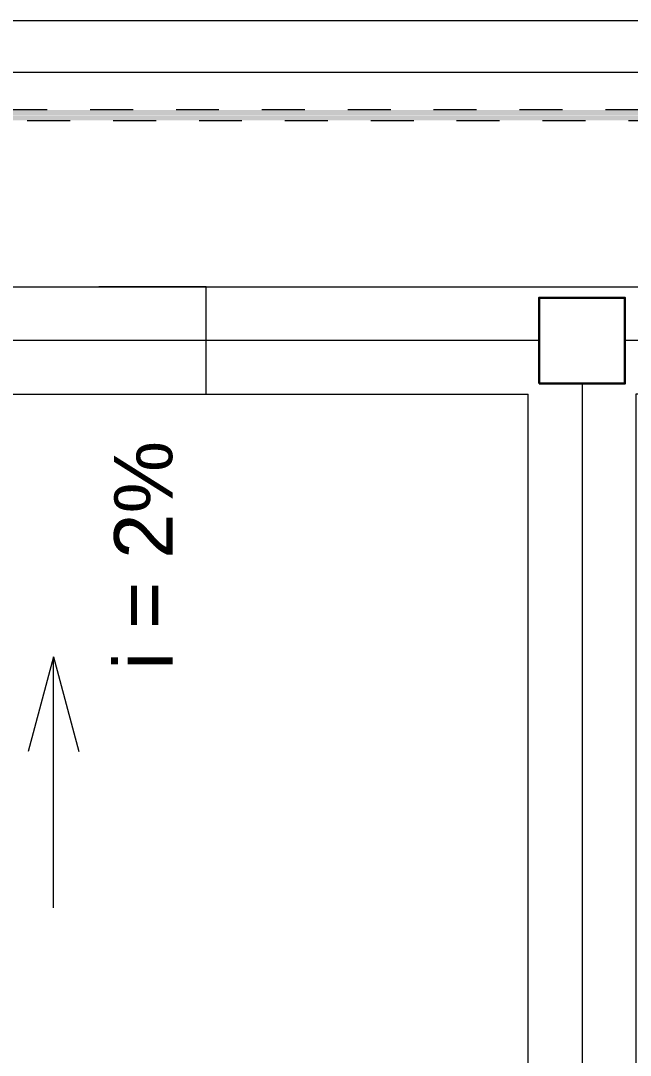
# Model space of a CAD drawing. Header units: metres. Extents: x 5 to 242, y -3 to 162.
# Drawn here: x 31.071 to 32.49, y 101.675 to 104.084 of the extents above; entities that cross this region are included whole.
import ezdxf

# ---------------------------------------------------------------- set-up
doc = ezdxf.new("R2010")
doc.units = ezdxf.units.M
doc.linetypes.add('Aligning Line', pattern=[0.012, 0.006, -0.006])
doc.linetypes.add('IMPORT-Dashed _3_', pattern=[0.75, 0.5, -0.25])
doc.layers.add('1053_ARQ_BASE_MATADOURO_dwg', color=7, linetype='Continuous', lineweight=5, true_color=0x767676)
for name, color, linetype, lineweight in [('A-PAREDE', 7, 'Continuous', 30), ('A-PROJEÇÃO', 7, 'IMPORT-Dashed _3_', 15), ('A-TEXTO1', 7, 'Continuous', 5), ('A-VISTA01', 7, 'Continuous', 20), ('A-VISTA03', 7, 'Continuous', 9), ('A-VISTA04', 7, 'Continuous', 5), ('P-PIPE', 7, 'Continuous', 5)]:
    doc.layers.add(name, color=color, linetype=linetype, lineweight=lineweight)
doc.styles.add('Arial_4', font='arial.ttf', dxfattribs={"height": 0.136})

# ---------------------------------------------------------------- blocks, each defined once
blk = doc.blocks.new('1053_ARQ_BASE_MATADOURO_dwg_arq geral tgov-4039641-CURRAL BOVINO')
at = {"layer": 'A-PAREDE', "color": 253, "true_color": 0xaaaaaa, "flags": 128}
blk.add_lwpolyline([(2.9746, 20.0532), (3.1746, 20.0532), (3.1746, 20.2532), (2.9746, 20.2532)], close=True, dxfattribs=at)
at = {"layer": 'A-PROJEÇÃO', "color": 253, "true_color": 0xaaaaaa, "flags": 128}
for points in [[(12.1996, 15.2781), (-3.0504, 15.2781), (-3.0504, 20.7782), (12.1996, 20.7782)], [(2.1996, 20.0282), (2.1996, 20.2782), (1.1996, 20.2782), (1.1996, 20.0282)]]:
    blk.add_lwpolyline(points, close=True, dxfattribs=at)
at = {"layer": 'A-TEXTO1', "color": 253, "true_color": 0xaaaaaa}
blk.add_line((1.844, 19.4168), (1.9031, 19.1964), dxfattribs=at)
at = {"layer": 'A-TEXTO1', "color": 253, "true_color": 0xaaaaaa, "flags": 128}
blk.add_lwpolyline([(1.844, 18.8324), (1.844, 19.4168), (1.785, 19.1964)], dxfattribs=at)
at = {"layer": 'A-VISTA01', "color": 253, "true_color": 0xaaaaaa}
blk.add_line((0.5654, 20.0282), (2.9496, 20.0282), dxfattribs=at)
at = {"layer": 'A-VISTA01', "color": 253, "true_color": 0xaaaaaa, "flags": 128}
for points in [[(-2.5504, 20.0282), (-2.5504, 20.2782), (-2.3004, 20.2782), (0.1996, 20.2782), (0.4496, 20.2782), (2.9496, 20.2782), (3.1996, 20.2782), (7.1996, 20.2782), (7.4496, 20.2782), (11.4496, 20.2782), (11.6996, 20.2782), (11.6996, 20.0282), (11.6996, 16.0281), (11.6996, 15.7781), (11.4496, 15.7781), (8.6496, 15.7781), (8.6496, 16.0282), (11.4496, 16.0282), (11.4496, 20.0282), (11.3654, 20.0282)], [(7.0838, 20.0282), (3.1996, 20.0282), (3.1996, 16.0282), (3.1996, 15.7781), (2.9496, 15.7781), (2.9496, 16.0281), (2.9496, 20.0282)]]:
    blk.add_lwpolyline(points, dxfattribs=at)
at = {"layer": 'A-VISTA03', "color": 253, "true_color": 0xaaaaaa, "flags": 128}
blk.add_lwpolyline([(11.6996, 20.2782), (11.6996, 20.8982), (-3.0504, 20.8982), (-3.0504, 20.7782), (11.5796, 20.7782), (11.5796, 20.2782)], dxfattribs=at)
at = {"layer": 'A-VISTA04', "color": 253, "true_color": 0xaaaaaa}
for p, q in [((2.9746, 20.1532), (0.4246, 20.1532)), ((7.2246, 20.1532), (3.1746, 20.1532)), ((3.0746, 20.0532), (3.0746, 16.0032))]:
    blk.add_line(p, q, dxfattribs=at)
at = {"layer": 'A-TEXTO1', "insert": (1.9849, 19.3864), "char_height": 0.136, "width": 0.636017, "attachment_point": 1, "rotation": 90, "line_spacing_factor": 0.941778, "style": 'Arial_4'}
blk.add_mtext('i = 2%', dxfattribs=at)
blk = doc.blocks.new('1053_ARQ_BASE_MATADOURO_dwg-3625622-CURRAL BOVINO')
blk.add_blockref('1053_ARQ_BASE_MATADOURO_dwg_arq geral tgov-4039641-CURRAL BOVINO', (130.2098, 83.186))

msp = doc.modelspace()

# ---------------------------------------------------------------- hatches: boundary and pattern name
at = {"layer": 'P-PIPE', "true_color": 0xc0c0c0}
for points in [[(29.8871, 103.8642), (35.3309, 103.8647), (35.3309, 103.8767), (29.8859, 103.8763), (29.8859, 103.8642)], [(29.8859, 103.8517), (35.3309, 103.8521), (35.3309, 103.8642), (29.8859, 103.8641), (29.8859, 103.8521)]]:
    msp.add_hatch(color=9, dxfattribs=at).paths.add_polyline_path(points)

# ---------------------------------------------------------------- linework, layer by layer
at = {"layer": 'P-PIPE', "linetype": 'Aligning Line', "lineweight": 15}
for p, q in [((35.3324, 103.8767), (29.8859, 103.8767)), ((29.8859, 103.8517), (35.3321, 103.8517))]:
    msp.add_line(p, q, dxfattribs=at)

# ---------------------------------------------------------------- block references
at = {"layer": '1053_ARQ_BASE_MATADOURO_dwg', "color": 253, "true_color": 0xaaaaaa}
msp.add_blockref('1053_ARQ_BASE_MATADOURO_dwg-3625622-CURRAL BOVINO', (-100.9065, 0), dxfattribs=at)

doc.saveas('drawing.dxf')
